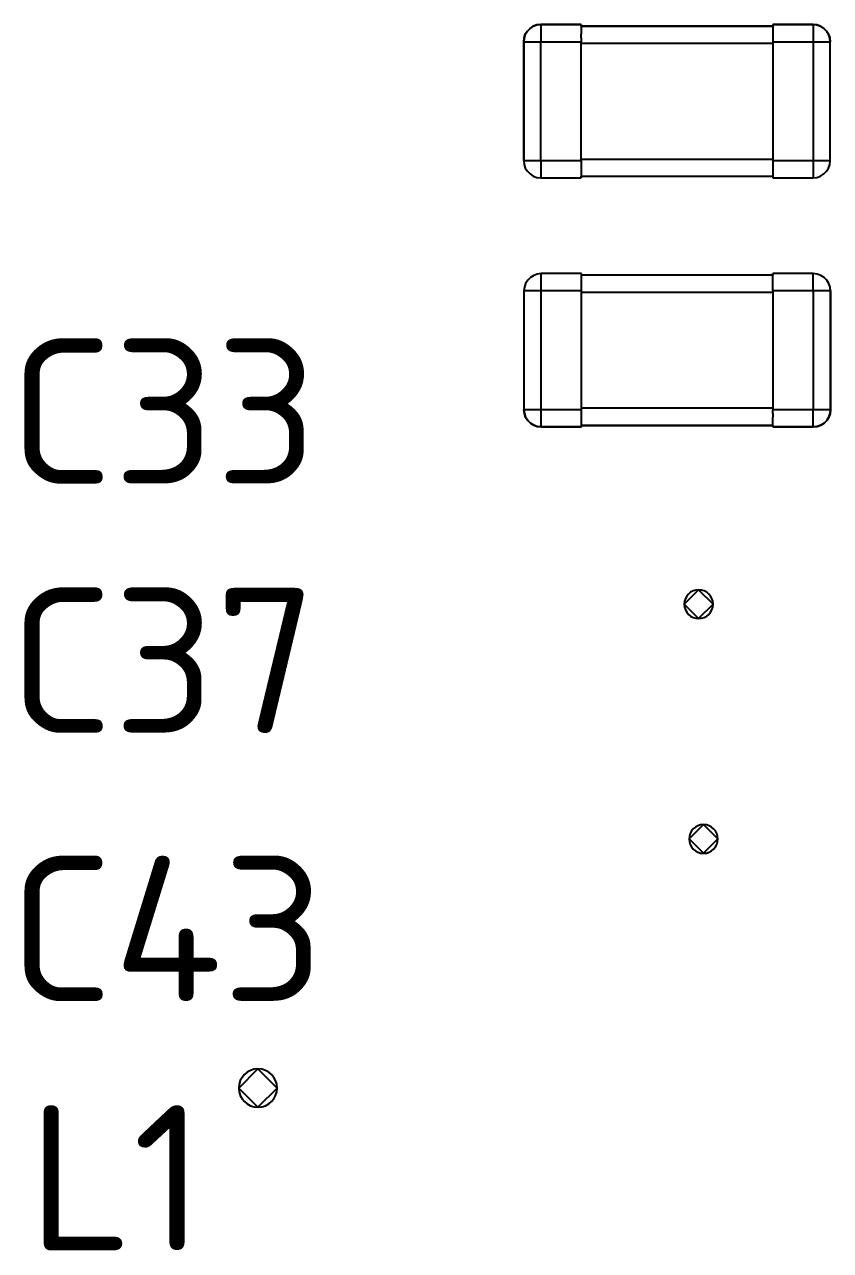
# Model space of a CAD drawing. Header units: inches. Extents: x 5 to 589, y -420 to -5.
# Drawn here: x 440.79 to 449.2, y -132.14 to -119.35 of the extents above; entities that cross this region are included whole.
import ezdxf

# ---------------------------------------------------------------- set-up
doc = ezdxf.new("R2010")
doc.units = ezdxf.units.IN
doc.header["$MEASUREMENT"] = 0
doc.styles.add('ISOCPEUR0', font='isocpeur.ttf', dxfattribs={"height": 2.87999})

msp = doc.modelspace()

# ---------------------------------------------------------------- linework, layer by layer
at = {"color": 7, "true_color": 0xffffff}
for p, q in [((446.098, -119.365), (446.064, -119.387)), ((446.064, -119.387), (446.098, -119.365)), ((446.136, -119.351), (446.098, -119.365)), ((446.098, -119.365), (446.136, -119.351)), ((446.178, -119.347), (446.136, -119.351)), ((446.136, -119.351), (446.178, -119.347)), ((446.598, -119.347), (446.178, -119.347)), ((446.178, -119.347), (446.598, -119.347)), ((446.178, -119.347), (446.178, -119.351)), ((446.178, -119.351), (446.178, -119.365)), ((446.178, -119.365), (446.178, -119.387)), ((446.598, -119.363), (446.598, -119.347)), ((446.598, -119.347), (446.598, -119.351)), ((446.598, -119.351), (446.598, -119.365)), ((448.598, -119.363), (446.598, -119.363)), ((446.598, -119.363), (448.598, -119.363)), ((446.598, -119.365), (446.598, -119.387)), ((449.018, -119.347), (448.598, -119.347)), ((448.598, -119.347), (448.598, -119.363)), ((448.598, -119.347), (449.018, -119.347)), ((448.598, -119.347), (448.598, -119.351)), ((448.598, -119.351), (448.598, -119.365)), ((448.598, -119.365), (448.598, -119.387)), ((449.058, -119.351), (449.018, -119.347)), ((449.018, -119.347), (449.058, -119.351)), ((449.018, -119.347), (449.018, -119.351)), ((449.018, -119.351), (449.018, -119.365)), ((449.018, -119.365), (449.018, -119.387)), ((449.096, -119.365), (449.058, -119.351)), ((449.058, -119.351), (449.096, -119.365)), ((449.13, -119.387), (449.096, -119.365)), ((449.096, -119.365), (449.13, -119.387)), ((446.002, -119.487), (445.998, -119.527)), ((445.998, -119.527), (446.002, -119.487)), ((446.014, -119.449), (446.002, -119.487)), ((446.002, -119.487), (446.014, -119.449)), ((446.036, -119.415), (446.014, -119.449)), ((446.014, -119.449), (446.036, -119.415)), ((446.064, -119.387), (446.036, -119.415)), ((446.036, -119.415), (446.064, -119.387)), ((446.178, -119.387), (446.178, -119.415)), ((446.178, -119.415), (446.178, -119.449)), ((446.178, -119.449), (446.178, -119.487)), ((446.178, -119.487), (446.178, -119.527)), ((446.598, -119.387), (446.598, -119.415)), ((446.598, -119.415), (446.598, -119.449)), ((446.598, -119.487), (446.598, -119.449)), ((446.598, -119.487), (446.598, -119.527)), ((448.598, -119.387), (448.598, -119.415)), ((448.598, -119.415), (448.598, -119.449)), ((448.598, -119.449), (448.598, -119.487)), ((448.598, -119.487), (448.598, -119.527)), ((449.018, -119.387), (449.018, -119.415)), ((449.018, -119.415), (449.018, -119.449)), ((449.018, -119.449), (449.018, -119.487)), ((449.018, -119.487), (449.018, -119.527)), ((449.158, -119.415), (449.13, -119.387)), ((449.13, -119.387), (449.158, -119.415)), ((449.18, -119.449), (449.158, -119.415)), ((449.158, -119.415), (449.18, -119.449)), ((449.192, -119.487), (449.18, -119.449)), ((449.18, -119.449), (449.192, -119.487)), ((449.198, -119.527), (449.192, -119.487)), ((449.192, -119.487), (449.198, -119.527)), ((445.998, -119.527), (445.998, -120.767)), ((445.998, -120.767), (445.998, -119.527)), ((445.998, -119.527), (446.002, -119.527)), ((446.002, -119.527), (446.014, -119.527)), ((446.014, -119.527), (446.036, -119.527)), ((446.036, -119.527), (446.064, -119.527)), ((446.064, -119.527), (446.098, -119.527)), ((446.098, -119.527), (446.136, -119.527)), ((446.136, -119.527), (446.178, -119.527)), ((446.178, -119.527), (446.598, -119.527)), ((446.178, -120.767), (446.178, -119.527)), ((446.598, -120.767), (446.598, -119.527)), ((446.598, -119.543), (448.598, -119.543)), ((448.598, -119.527), (448.598, -120.767)), ((448.598, -119.527), (449.018, -119.527)), ((449.018, -119.527), (449.058, -119.527)), ((449.018, -119.527), (449.018, -120.767)), ((449.058, -119.527), (449.096, -119.527)), ((449.096, -119.527), (449.13, -119.527)), ((449.13, -119.527), (449.158, -119.527)), ((449.158, -119.527), (449.18, -119.527)), ((449.18, -119.527), (449.192, -119.527)), ((449.192, -119.527), (449.198, -119.527)), ((449.198, -120.767), (449.198, -119.527)), ((449.198, -120.767), (449.198, -119.527)), ((445.998, -120.767), (446.002, -120.807)), ((445.998, -120.767), (446.002, -120.807)), ((445.998, -120.767), (446.002, -120.767)), ((446.002, -120.767), (446.014, -120.767)), ((446.014, -120.767), (446.036, -120.767)), ((446.036, -120.767), (446.064, -120.767)), ((446.064, -120.767), (446.098, -120.767)), ((446.098, -120.767), (446.136, -120.767)), ((446.136, -120.767), (446.178, -120.767)), ((446.178, -120.767), (446.598, -120.767)), ((446.178, -120.767), (446.178, -120.807)), ((446.598, -120.751), (448.598, -120.751)), ((446.598, -120.767), (446.598, -120.807)), ((448.598, -120.767), (448.598, -120.807)), ((448.598, -120.767), (449.018, -120.767)), ((449.018, -120.767), (449.058, -120.767)), ((449.018, -120.767), (449.018, -120.807)), ((449.058, -120.767), (449.096, -120.767)), ((449.096, -120.767), (449.13, -120.767)), ((449.13, -120.767), (449.158, -120.767)), ((449.158, -120.767), (449.18, -120.767)), ((449.18, -120.767), (449.192, -120.767)), ((449.192, -120.807), (449.198, -120.767)), ((449.192, -120.807), (449.198, -120.767)), ((449.192, -120.767), (449.198, -120.767)), ((446.002, -120.807), (446.014, -120.845)), ((446.002, -120.807), (446.014, -120.845)), ((446.014, -120.845), (446.036, -120.879)), ((446.014, -120.845), (446.036, -120.879)), ((446.036, -120.879), (446.064, -120.907)), ((446.036, -120.879), (446.064, -120.907)), ((446.064, -120.907), (446.098, -120.929)), ((446.064, -120.907), (446.098, -120.929)), ((446.178, -120.807), (446.178, -120.845)), ((446.178, -120.845), (446.178, -120.879)), ((446.178, -120.879), (446.178, -120.907)), ((446.178, -120.907), (446.178, -120.929)), ((446.598, -120.807), (446.598, -120.845)), ((446.598, -120.845), (446.598, -120.879)), ((446.598, -120.879), (446.598, -120.907)), ((446.598, -120.907), (446.598, -120.929)), ((448.598, -120.807), (448.598, -120.845)), ((448.598, -120.845), (448.598, -120.879)), ((448.598, -120.879), (448.598, -120.907)), ((448.598, -120.907), (448.598, -120.929)), ((449.018, -120.807), (449.018, -120.845)), ((449.018, -120.845), (449.018, -120.879)), ((449.018, -120.879), (449.018, -120.907)), ((449.018, -120.907), (449.018, -120.929)), ((449.096, -120.929), (449.13, -120.907)), ((449.096, -120.929), (449.13, -120.907)), ((449.13, -120.907), (449.158, -120.879)), ((449.13, -120.907), (449.158, -120.879)), ((449.158, -120.879), (449.18, -120.845)), ((449.158, -120.879), (449.18, -120.845)), ((449.18, -120.845), (449.192, -120.807)), ((449.18, -120.845), (449.192, -120.807)), ((446.098, -120.929), (446.136, -120.943)), ((446.098, -120.929), (446.136, -120.943)), ((446.136, -120.943), (446.178, -120.947)), ((446.136, -120.943), (446.178, -120.947)), ((446.178, -120.929), (446.178, -120.943)), ((446.178, -120.943), (446.178, -120.947)), ((446.178, -120.947), (446.598, -120.947)), ((446.178, -120.947), (446.598, -120.947)), ((446.598, -120.929), (446.598, -120.943)), ((446.598, -120.947), (446.598, -120.931)), ((446.598, -120.931), (448.598, -120.931)), ((446.598, -120.931), (448.598, -120.931)), ((446.598, -120.943), (446.598, -120.947)), ((448.598, -120.929), (448.598, -120.943)), ((448.598, -120.931), (448.598, -120.947)), ((448.598, -120.943), (448.598, -120.947)), ((448.598, -120.947), (449.018, -120.947)), ((448.598, -120.947), (449.018, -120.947)), ((449.018, -120.929), (449.018, -120.943)), ((449.018, -120.947), (449.058, -120.943)), ((449.018, -120.947), (449.058, -120.943)), ((449.018, -120.943), (449.018, -120.947)), ((449.058, -120.943), (449.096, -120.929)), ((449.058, -120.943), (449.096, -120.929)), ((446.018, -122.049), (446.006, -122.087)), ((446.018, -122.049), (446.006, -122.087)), ((446.04, -122.015), (446.018, -122.049)), ((446.04, -122.015), (446.018, -122.049)), ((446.068, -121.987), (446.04, -122.015)), ((446.068, -121.987), (446.04, -122.015)), ((446.102, -121.965), (446.068, -121.987)), ((446.102, -121.965), (446.068, -121.987)), ((446.14, -121.951), (446.102, -121.965)), ((446.14, -121.951), (446.102, -121.965)), ((446.18, -121.947), (446.14, -121.951)), ((446.18, -121.947), (446.14, -121.951)), ((446.6, -121.947), (446.18, -121.947)), ((446.6, -121.947), (446.18, -121.947)), ((446.18, -121.951), (446.18, -121.947)), ((446.18, -121.965), (446.18, -121.951)), ((446.18, -121.987), (446.18, -121.965)), ((446.18, -122.015), (446.18, -121.987)), ((446.18, -122.049), (446.18, -122.015)), ((446.18, -122.087), (446.18, -122.049)), ((446.6, -121.963), (446.6, -121.947)), ((446.6, -121.951), (446.6, -121.947)), ((446.6, -121.965), (446.6, -121.951)), ((448.6, -121.963), (446.6, -121.963)), ((448.6, -121.963), (446.6, -121.963)), ((446.6, -121.987), (446.6, -121.965)), ((446.6, -122.015), (446.6, -121.987)), ((446.6, -122.049), (446.6, -122.015)), ((446.6, -122.087), (446.6, -122.049)), ((449.02, -121.947), (448.6, -121.947)), ((448.6, -121.947), (448.6, -121.963)), ((448.6, -121.951), (448.6, -121.947)), ((449.02, -121.947), (448.6, -121.947)), ((448.6, -121.965), (448.6, -121.951)), ((448.6, -121.987), (448.6, -121.965)), ((448.6, -122.015), (448.6, -121.987)), ((448.6, -122.049), (448.6, -122.015)), ((448.6, -122.087), (448.6, -122.049)), ((449.062, -121.951), (449.02, -121.947)), ((449.062, -121.951), (449.02, -121.947)), ((449.02, -121.951), (449.02, -121.947)), ((449.02, -121.965), (449.02, -121.951)), ((449.02, -121.987), (449.02, -121.965)), ((449.02, -122.015), (449.02, -121.987)), ((449.02, -122.049), (449.02, -122.015)), ((449.02, -122.087), (449.02, -122.049)), ((449.1, -121.965), (449.062, -121.951)), ((449.1, -121.965), (449.062, -121.951)), ((449.134, -121.987), (449.1, -121.965)), ((449.134, -121.987), (449.1, -121.965)), ((449.162, -122.015), (449.134, -121.987)), ((449.162, -122.015), (449.134, -121.987)), ((449.184, -122.049), (449.162, -122.015)), ((449.184, -122.049), (449.162, -122.015)), ((449.196, -122.087), (449.184, -122.049)), ((449.196, -122.087), (449.184, -122.049)), ((446.006, -122.087), (446, -122.127)), ((446.006, -122.087), (446, -122.127)), ((446, -122.127), (446, -123.367)), ((446, -122.127), (446, -123.367)), ((446.006, -122.127), (446, -122.127)), ((446.018, -122.127), (446.006, -122.127)), ((446.04, -122.127), (446.018, -122.127)), ((446.068, -122.127), (446.04, -122.127)), ((446.102, -122.127), (446.068, -122.127)), ((446.14, -122.127), (446.102, -122.127)), ((446.18, -122.127), (446.14, -122.127)), ((446.18, -122.127), (446.18, -122.087)), ((446.18, -123.367), (446.18, -122.127)), ((446.6, -122.127), (446.18, -122.127)), ((446.6, -122.127), (446.6, -122.087)), ((446.6, -123.367), (446.6, -122.127)), ((448.6, -122.143), (446.6, -122.143)), ((448.6, -122.127), (448.6, -122.087)), ((448.6, -122.127), (448.6, -123.367)), ((449.02, -122.127), (448.6, -122.127)), ((449.02, -122.127), (449.02, -122.087)), ((449.02, -122.127), (449.02, -123.367)), ((449.062, -122.127), (449.02, -122.127)), ((449.1, -122.127), (449.062, -122.127)), ((449.134, -122.127), (449.1, -122.127)), ((449.162, -122.127), (449.134, -122.127)), ((449.184, -122.127), (449.162, -122.127)), ((449.196, -122.127), (449.184, -122.127)), ((449.2, -122.127), (449.196, -122.087)), ((449.2, -122.127), (449.196, -122.087)), ((449.2, -122.127), (449.196, -122.127)), ((449.2, -123.367), (449.2, -122.127)), ((449.2, -122.127), (449.2, -123.367)), ((446, -123.367), (446.006, -123.407)), ((446.006, -123.407), (446, -123.367)), ((446.006, -123.367), (446, -123.367)), ((446.018, -123.367), (446.006, -123.367)), ((446.006, -123.407), (446.018, -123.445)), ((446.018, -123.445), (446.006, -123.407)), ((446.04, -123.367), (446.018, -123.367)), ((446.018, -123.445), (446.04, -123.479)), ((446.04, -123.479), (446.018, -123.445)), ((446.068, -123.367), (446.04, -123.367)), ((446.102, -123.367), (446.068, -123.367)), ((446.14, -123.367), (446.102, -123.367)), ((446.18, -123.367), (446.14, -123.367)), ((446.18, -123.407), (446.18, -123.367)), ((446.6, -123.367), (446.18, -123.367)), ((446.18, -123.445), (446.18, -123.407)), ((446.18, -123.479), (446.18, -123.445)), ((448.6, -123.351), (446.6, -123.351)), ((446.6, -123.407), (446.6, -123.367)), ((446.6, -123.445), (446.6, -123.407)), ((446.6, -123.479), (446.6, -123.445)), ((448.6, -123.407), (448.6, -123.367)), ((449.02, -123.367), (448.6, -123.367)), ((448.6, -123.407), (448.6, -123.445)), ((448.6, -123.479), (448.6, -123.445)), ((449.02, -123.407), (449.02, -123.367)), ((449.062, -123.367), (449.02, -123.367)), ((449.02, -123.445), (449.02, -123.407)), ((449.02, -123.479), (449.02, -123.445)), ((449.1, -123.367), (449.062, -123.367)), ((449.134, -123.367), (449.1, -123.367)), ((449.162, -123.367), (449.134, -123.367)), ((449.184, -123.367), (449.162, -123.367)), ((449.162, -123.479), (449.184, -123.445)), ((449.184, -123.445), (449.162, -123.479)), ((449.196, -123.367), (449.184, -123.367)), ((449.184, -123.445), (449.196, -123.407)), ((449.196, -123.407), (449.184, -123.445)), ((449.196, -123.407), (449.2, -123.367)), ((449.2, -123.367), (449.196, -123.407)), ((449.2, -123.367), (449.196, -123.367)), ((446.04, -123.479), (446.068, -123.507)), ((446.068, -123.507), (446.04, -123.479)), ((446.068, -123.507), (446.102, -123.529)), ((446.102, -123.529), (446.068, -123.507)), ((446.102, -123.529), (446.14, -123.543)), ((446.14, -123.543), (446.102, -123.529)), ((446.14, -123.543), (446.18, -123.547)), ((446.18, -123.547), (446.14, -123.543)), ((446.18, -123.507), (446.18, -123.479)), ((446.18, -123.529), (446.18, -123.507)), ((446.18, -123.543), (446.18, -123.529)), ((446.18, -123.547), (446.18, -123.543)), ((446.18, -123.547), (446.6, -123.547)), ((446.6, -123.547), (446.18, -123.547)), ((446.6, -123.507), (446.6, -123.479)), ((446.6, -123.529), (446.6, -123.507)), ((446.6, -123.543), (446.6, -123.529)), ((446.6, -123.547), (446.6, -123.531)), ((446.6, -123.531), (448.6, -123.531)), ((448.6, -123.531), (446.6, -123.531)), ((446.6, -123.547), (446.6, -123.543)), ((448.6, -123.507), (448.6, -123.479)), ((448.6, -123.529), (448.6, -123.507)), ((448.6, -123.543), (448.6, -123.529)), ((448.6, -123.531), (448.6, -123.547)), ((448.6, -123.547), (448.6, -123.543)), ((448.6, -123.547), (449.02, -123.547)), ((449.02, -123.547), (448.6, -123.547)), ((449.02, -123.507), (449.02, -123.479)), ((449.02, -123.529), (449.02, -123.507)), ((449.02, -123.543), (449.02, -123.529)), ((449.02, -123.547), (449.062, -123.543)), ((449.062, -123.543), (449.02, -123.547)), ((449.02, -123.547), (449.02, -123.543)), ((449.062, -123.543), (449.1, -123.529)), ((449.1, -123.529), (449.062, -123.543)), ((449.1, -123.529), (449.134, -123.507)), ((449.134, -123.507), (449.1, -123.529)), ((449.134, -123.507), (449.162, -123.479)), ((449.162, -123.479), (449.134, -123.507))]:
    msp.add_line(p, q, dxfattribs=at)
at = {"color": 18, "true_color": 0x000000}
for p, q in [((446.098, -119.365), (446.064, -119.387)), ((446.064, -119.387), (446.098, -119.365)), ((446.136, -119.351), (446.098, -119.365)), ((446.098, -119.365), (446.136, -119.351)), ((446.178, -119.347), (446.136, -119.351)), ((446.136, -119.351), (446.178, -119.347)), ((446.598, -119.347), (446.178, -119.347)), ((446.178, -119.347), (446.598, -119.347)), ((446.178, -119.347), (446.178, -119.351)), ((446.178, -119.351), (446.178, -119.365)), ((446.178, -119.365), (446.178, -119.387)), ((446.598, -119.363), (446.598, -119.347)), ((446.598, -119.347), (446.598, -119.351)), ((446.598, -119.351), (446.598, -119.365)), ((448.598, -119.363), (446.598, -119.363)), ((446.598, -119.363), (448.598, -119.363)), ((446.598, -119.365), (446.598, -119.387)), ((449.018, -119.347), (448.598, -119.347)), ((448.598, -119.347), (448.598, -119.363)), ((448.598, -119.347), (449.018, -119.347)), ((448.598, -119.347), (448.598, -119.351)), ((448.598, -119.351), (448.598, -119.365)), ((448.598, -119.365), (448.598, -119.387)), ((449.058, -119.351), (449.018, -119.347)), ((449.018, -119.347), (449.058, -119.351)), ((449.018, -119.347), (449.018, -119.351)), ((449.018, -119.351), (449.018, -119.365)), ((449.018, -119.365), (449.018, -119.387)), ((449.096, -119.365), (449.058, -119.351)), ((449.058, -119.351), (449.096, -119.365)), ((449.13, -119.387), (449.096, -119.365)), ((449.096, -119.365), (449.13, -119.387)), ((446.002, -119.487), (445.998, -119.527)), ((445.998, -119.527), (446.002, -119.487)), ((446.014, -119.449), (446.002, -119.487)), ((446.002, -119.487), (446.014, -119.449)), ((446.036, -119.415), (446.014, -119.449)), ((446.014, -119.449), (446.036, -119.415)), ((446.064, -119.387), (446.036, -119.415)), ((446.036, -119.415), (446.064, -119.387)), ((446.178, -119.387), (446.178, -119.415)), ((446.178, -119.415), (446.178, -119.449)), ((446.178, -119.449), (446.178, -119.487)), ((446.178, -119.487), (446.178, -119.527)), ((446.598, -119.387), (446.598, -119.415)), ((446.598, -119.415), (446.598, -119.449)), ((446.598, -119.487), (446.598, -119.449)), ((446.598, -119.487), (446.598, -119.527)), ((448.598, -119.387), (448.598, -119.415)), ((448.598, -119.415), (448.598, -119.449)), ((448.598, -119.449), (448.598, -119.487)), ((448.598, -119.487), (448.598, -119.527)), ((449.018, -119.387), (449.018, -119.415)), ((449.018, -119.415), (449.018, -119.449)), ((449.018, -119.449), (449.018, -119.487)), ((449.018, -119.487), (449.018, -119.527)), ((449.158, -119.415), (449.13, -119.387)), ((449.13, -119.387), (449.158, -119.415)), ((449.18, -119.449), (449.158, -119.415)), ((449.158, -119.415), (449.18, -119.449)), ((449.192, -119.487), (449.18, -119.449)), ((449.18, -119.449), (449.192, -119.487)), ((449.198, -119.527), (449.192, -119.487)), ((449.192, -119.487), (449.198, -119.527)), ((445.998, -119.527), (445.998, -120.767)), ((445.998, -120.767), (445.998, -119.527)), ((445.998, -119.527), (446.002, -119.527)), ((446.002, -119.527), (446.014, -119.527)), ((446.014, -119.527), (446.036, -119.527)), ((446.036, -119.527), (446.064, -119.527)), ((446.064, -119.527), (446.098, -119.527)), ((446.098, -119.527), (446.136, -119.527)), ((446.136, -119.527), (446.178, -119.527)), ((446.178, -119.527), (446.598, -119.527)), ((446.178, -120.767), (446.178, -119.527)), ((446.598, -120.767), (446.598, -119.527)), ((446.598, -119.543), (448.598, -119.543)), ((448.598, -119.527), (448.598, -120.767)), ((448.598, -119.527), (449.018, -119.527)), ((449.018, -119.527), (449.058, -119.527)), ((449.018, -119.527), (449.018, -120.767)), ((449.058, -119.527), (449.096, -119.527)), ((449.096, -119.527), (449.13, -119.527)), ((449.13, -119.527), (449.158, -119.527)), ((449.158, -119.527), (449.18, -119.527)), ((449.18, -119.527), (449.192, -119.527)), ((449.192, -119.527), (449.198, -119.527)), ((449.198, -120.767), (449.198, -119.527)), ((449.198, -120.767), (449.198, -119.527)), ((445.998, -120.767), (446.002, -120.807)), ((445.998, -120.767), (446.002, -120.807)), ((445.998, -120.767), (446.002, -120.767)), ((446.002, -120.767), (446.014, -120.767)), ((446.014, -120.767), (446.036, -120.767)), ((446.036, -120.767), (446.064, -120.767)), ((446.064, -120.767), (446.098, -120.767)), ((446.098, -120.767), (446.136, -120.767)), ((446.136, -120.767), (446.178, -120.767)), ((446.178, -120.767), (446.598, -120.767)), ((446.178, -120.767), (446.178, -120.807)), ((446.598, -120.751), (448.598, -120.751)), ((446.598, -120.767), (446.598, -120.807)), ((448.598, -120.767), (448.598, -120.807)), ((448.598, -120.767), (449.018, -120.767)), ((449.018, -120.767), (449.058, -120.767)), ((449.018, -120.767), (449.018, -120.807)), ((449.058, -120.767), (449.096, -120.767)), ((449.096, -120.767), (449.13, -120.767)), ((449.13, -120.767), (449.158, -120.767)), ((449.158, -120.767), (449.18, -120.767)), ((449.18, -120.767), (449.192, -120.767)), ((449.192, -120.807), (449.198, -120.767)), ((449.192, -120.807), (449.198, -120.767)), ((449.192, -120.767), (449.198, -120.767)), ((446.002, -120.807), (446.014, -120.845)), ((446.002, -120.807), (446.014, -120.845)), ((446.014, -120.845), (446.036, -120.879)), ((446.014, -120.845), (446.036, -120.879)), ((446.036, -120.879), (446.064, -120.907)), ((446.036, -120.879), (446.064, -120.907)), ((446.064, -120.907), (446.098, -120.929)), ((446.064, -120.907), (446.098, -120.929)), ((446.178, -120.807), (446.178, -120.845)), ((446.178, -120.845), (446.178, -120.879)), ((446.178, -120.879), (446.178, -120.907)), ((446.178, -120.907), (446.178, -120.929)), ((446.598, -120.807), (446.598, -120.845)), ((446.598, -120.845), (446.598, -120.879)), ((446.598, -120.879), (446.598, -120.907)), ((446.598, -120.907), (446.598, -120.929)), ((448.598, -120.807), (448.598, -120.845)), ((448.598, -120.845), (448.598, -120.879)), ((448.598, -120.879), (448.598, -120.907)), ((448.598, -120.907), (448.598, -120.929)), ((449.018, -120.807), (449.018, -120.845)), ((449.018, -120.845), (449.018, -120.879)), ((449.018, -120.879), (449.018, -120.907)), ((449.018, -120.907), (449.018, -120.929)), ((449.096, -120.929), (449.13, -120.907)), ((449.096, -120.929), (449.13, -120.907)), ((449.13, -120.907), (449.158, -120.879)), ((449.13, -120.907), (449.158, -120.879)), ((449.158, -120.879), (449.18, -120.845)), ((449.158, -120.879), (449.18, -120.845)), ((449.18, -120.845), (449.192, -120.807)), ((449.18, -120.845), (449.192, -120.807)), ((446.098, -120.929), (446.136, -120.943)), ((446.098, -120.929), (446.136, -120.943)), ((446.136, -120.943), (446.178, -120.947)), ((446.136, -120.943), (446.178, -120.947)), ((446.178, -120.929), (446.178, -120.943)), ((446.178, -120.943), (446.178, -120.947)), ((446.178, -120.947), (446.598, -120.947)), ((446.178, -120.947), (446.598, -120.947)), ((446.598, -120.929), (446.598, -120.943)), ((446.598, -120.947), (446.598, -120.931)), ((446.598, -120.931), (448.598, -120.931)), ((446.598, -120.931), (448.598, -120.931)), ((446.598, -120.943), (446.598, -120.947)), ((448.598, -120.929), (448.598, -120.943)), ((448.598, -120.931), (448.598, -120.947)), ((448.598, -120.943), (448.598, -120.947)), ((448.598, -120.947), (449.018, -120.947)), ((448.598, -120.947), (449.018, -120.947)), ((449.018, -120.929), (449.018, -120.943)), ((449.018, -120.947), (449.058, -120.943)), ((449.018, -120.947), (449.058, -120.943)), ((449.018, -120.943), (449.018, -120.947)), ((449.058, -120.943), (449.096, -120.929)), ((449.058, -120.943), (449.096, -120.929)), ((446.018, -122.049), (446.006, -122.087)), ((446.018, -122.049), (446.006, -122.087)), ((446.04, -122.015), (446.018, -122.049)), ((446.04, -122.015), (446.018, -122.049)), ((446.068, -121.987), (446.04, -122.015)), ((446.068, -121.987), (446.04, -122.015)), ((446.102, -121.965), (446.068, -121.987)), ((446.102, -121.965), (446.068, -121.987)), ((446.14, -121.951), (446.102, -121.965)), ((446.14, -121.951), (446.102, -121.965)), ((446.18, -121.947), (446.14, -121.951)), ((446.18, -121.947), (446.14, -121.951)), ((446.6, -121.947), (446.18, -121.947)), ((446.6, -121.947), (446.18, -121.947)), ((446.18, -121.951), (446.18, -121.947)), ((446.18, -121.965), (446.18, -121.951)), ((446.18, -121.987), (446.18, -121.965)), ((446.18, -122.015), (446.18, -121.987)), ((446.18, -122.049), (446.18, -122.015)), ((446.18, -122.087), (446.18, -122.049)), ((446.6, -121.963), (446.6, -121.947)), ((446.6, -121.951), (446.6, -121.947)), ((446.6, -121.965), (446.6, -121.951)), ((448.6, -121.963), (446.6, -121.963)), ((448.6, -121.963), (446.6, -121.963)), ((446.6, -121.987), (446.6, -121.965)), ((446.6, -122.015), (446.6, -121.987)), ((446.6, -122.049), (446.6, -122.015)), ((446.6, -122.087), (446.6, -122.049)), ((449.02, -121.947), (448.6, -121.947)), ((448.6, -121.947), (448.6, -121.963)), ((448.6, -121.951), (448.6, -121.947)), ((449.02, -121.947), (448.6, -121.947)), ((448.6, -121.965), (448.6, -121.951)), ((448.6, -121.987), (448.6, -121.965)), ((448.6, -122.015), (448.6, -121.987)), ((448.6, -122.049), (448.6, -122.015)), ((448.6, -122.087), (448.6, -122.049)), ((449.062, -121.951), (449.02, -121.947)), ((449.062, -121.951), (449.02, -121.947)), ((449.02, -121.951), (449.02, -121.947)), ((449.02, -121.965), (449.02, -121.951)), ((449.02, -121.987), (449.02, -121.965)), ((449.02, -122.015), (449.02, -121.987)), ((449.02, -122.049), (449.02, -122.015)), ((449.02, -122.087), (449.02, -122.049)), ((449.1, -121.965), (449.062, -121.951)), ((449.1, -121.965), (449.062, -121.951)), ((449.134, -121.987), (449.1, -121.965)), ((449.134, -121.987), (449.1, -121.965)), ((449.162, -122.015), (449.134, -121.987)), ((449.162, -122.015), (449.134, -121.987)), ((449.184, -122.049), (449.162, -122.015)), ((449.184, -122.049), (449.162, -122.015)), ((449.196, -122.087), (449.184, -122.049)), ((449.196, -122.087), (449.184, -122.049)), ((446.006, -122.087), (446, -122.127)), ((446.006, -122.087), (446, -122.127)), ((446, -122.127), (446, -123.367)), ((446, -122.127), (446, -123.367)), ((446.006, -122.127), (446, -122.127)), ((446.018, -122.127), (446.006, -122.127)), ((446.04, -122.127), (446.018, -122.127)), ((446.068, -122.127), (446.04, -122.127)), ((446.102, -122.127), (446.068, -122.127)), ((446.14, -122.127), (446.102, -122.127)), ((446.18, -122.127), (446.14, -122.127)), ((446.18, -122.127), (446.18, -122.087)), ((446.18, -123.367), (446.18, -122.127)), ((446.6, -122.127), (446.18, -122.127)), ((446.6, -122.127), (446.6, -122.087)), ((446.6, -123.367), (446.6, -122.127)), ((448.6, -122.143), (446.6, -122.143)), ((448.6, -122.127), (448.6, -122.087)), ((448.6, -122.127), (448.6, -123.367)), ((449.02, -122.127), (448.6, -122.127)), ((449.02, -122.127), (449.02, -122.087)), ((449.02, -122.127), (449.02, -123.367)), ((449.062, -122.127), (449.02, -122.127)), ((449.1, -122.127), (449.062, -122.127)), ((449.134, -122.127), (449.1, -122.127)), ((449.162, -122.127), (449.134, -122.127)), ((449.184, -122.127), (449.162, -122.127)), ((449.196, -122.127), (449.184, -122.127)), ((449.2, -122.127), (449.196, -122.087)), ((449.2, -122.127), (449.196, -122.087)), ((449.2, -122.127), (449.196, -122.127)), ((449.2, -123.367), (449.2, -122.127)), ((449.2, -122.127), (449.2, -123.367)), ((446, -123.367), (446.006, -123.407)), ((446.006, -123.407), (446, -123.367)), ((446.006, -123.367), (446, -123.367)), ((446.018, -123.367), (446.006, -123.367)), ((446.006, -123.407), (446.018, -123.445)), ((446.018, -123.445), (446.006, -123.407)), ((446.04, -123.367), (446.018, -123.367)), ((446.018, -123.445), (446.04, -123.479)), ((446.04, -123.479), (446.018, -123.445)), ((446.068, -123.367), (446.04, -123.367)), ((446.102, -123.367), (446.068, -123.367)), ((446.14, -123.367), (446.102, -123.367)), ((446.18, -123.367), (446.14, -123.367)), ((446.18, -123.407), (446.18, -123.367)), ((446.6, -123.367), (446.18, -123.367)), ((446.18, -123.445), (446.18, -123.407)), ((446.18, -123.479), (446.18, -123.445)), ((448.6, -123.351), (446.6, -123.351)), ((446.6, -123.407), (446.6, -123.367)), ((446.6, -123.445), (446.6, -123.407)), ((446.6, -123.479), (446.6, -123.445)), ((448.6, -123.407), (448.6, -123.367)), ((449.02, -123.367), (448.6, -123.367)), ((448.6, -123.407), (448.6, -123.445)), ((448.6, -123.479), (448.6, -123.445)), ((449.02, -123.407), (449.02, -123.367)), ((449.062, -123.367), (449.02, -123.367)), ((449.02, -123.445), (449.02, -123.407)), ((449.02, -123.479), (449.02, -123.445)), ((449.1, -123.367), (449.062, -123.367)), ((449.134, -123.367), (449.1, -123.367)), ((449.162, -123.367), (449.134, -123.367)), ((449.184, -123.367), (449.162, -123.367)), ((449.162, -123.479), (449.184, -123.445)), ((449.184, -123.445), (449.162, -123.479)), ((449.196, -123.367), (449.184, -123.367)), ((449.184, -123.445), (449.196, -123.407)), ((449.196, -123.407), (449.184, -123.445)), ((449.196, -123.407), (449.2, -123.367)), ((449.2, -123.367), (449.196, -123.407)), ((449.2, -123.367), (449.196, -123.367)), ((446.04, -123.479), (446.068, -123.507)), ((446.068, -123.507), (446.04, -123.479)), ((446.068, -123.507), (446.102, -123.529)), ((446.102, -123.529), (446.068, -123.507)), ((446.102, -123.529), (446.14, -123.543)), ((446.14, -123.543), (446.102, -123.529)), ((446.14, -123.543), (446.18, -123.547)), ((446.18, -123.547), (446.14, -123.543)), ((446.18, -123.507), (446.18, -123.479)), ((446.18, -123.529), (446.18, -123.507)), ((446.18, -123.543), (446.18, -123.529)), ((446.18, -123.547), (446.18, -123.543)), ((446.18, -123.547), (446.6, -123.547)), ((446.6, -123.547), (446.18, -123.547)), ((446.6, -123.507), (446.6, -123.479)), ((446.6, -123.529), (446.6, -123.507)), ((446.6, -123.543), (446.6, -123.529)), ((446.6, -123.547), (446.6, -123.531)), ((446.6, -123.531), (448.6, -123.531)), ((448.6, -123.531), (446.6, -123.531)), ((446.6, -123.547), (446.6, -123.543)), ((448.6, -123.507), (448.6, -123.479)), ((448.6, -123.529), (448.6, -123.507)), ((448.6, -123.543), (448.6, -123.529)), ((448.6, -123.531), (448.6, -123.547)), ((448.6, -123.547), (448.6, -123.543)), ((448.6, -123.547), (449.02, -123.547)), ((449.02, -123.547), (448.6, -123.547)), ((449.02, -123.507), (449.02, -123.479)), ((449.02, -123.529), (449.02, -123.507)), ((449.02, -123.543), (449.02, -123.529)), ((449.02, -123.547), (449.062, -123.543)), ((449.062, -123.543), (449.02, -123.547)), ((449.02, -123.547), (449.02, -123.543)), ((449.062, -123.543), (449.1, -123.529)), ((449.1, -123.529), (449.062, -123.543)), ((449.1, -123.529), (449.134, -123.507)), ((449.134, -123.507), (449.1, -123.529)), ((449.134, -123.507), (449.162, -123.479)), ((449.162, -123.479), (449.134, -123.507)), ((447.674, -125.397), (447.824, -125.247)), ((447.824, -125.247), (447.974, -125.397)), ((447.824, -125.547), (447.674, -125.397)), ((447.974, -125.397), (447.824, -125.547)), ((447.724, -127.847), (447.874, -127.697)), ((447.874, -127.697), (448.024, -127.847)), ((447.874, -127.997), (447.724, -127.847)), ((448.024, -127.847), (447.874, -127.997)), ((443.024, -130.447), (443.224, -130.247)), ((443.224, -130.247), (443.424, -130.447)), ((443.224, -130.647), (443.024, -130.447)), ((443.424, -130.447), (443.224, -130.647))]:
    msp.add_line(p, q, dxfattribs=at)
for centre, radius, start, end in [((447.824, -125.397), 0.15, 90, 180), ((447.824, -125.397), 0.15, 0, 90), ((447.824, -125.397), 0.15, 180, 270), ((447.824, -125.397), 0.15, 270, 0), ((447.874, -127.847), 0.15, 90, 180), ((447.874, -127.847), 0.15, 0, 90), ((447.874, -127.847), 0.15, 180, 270), ((447.874, -127.847), 0.15, 270, 0), ((443.224, -130.447), 0.2, 90, 180), ((443.224, -130.447), 0.2, 0, 90), ((443.224, -130.447), 0.2, 180, 270), ((443.224, -130.447), 0.2, 270, 0)]:
    msp.add_arc(centre, radius, start, end, dxfattribs=at)

# ---------------------------------------------------------------- texts
at = {"color": 18, "true_color": 0x000000, "style": 'ISOCPEUR0'}
for s, p in [('C33', (440.624, -124.142)), ('C37', (440.624, -126.742)), ('C43', (440.624, -129.542)), ('L1', (440.824, -132.142))]:
    msp.add_text(s, height=1.5158, dxfattribs=at).set_placement(p)

doc.saveas('drawing.dxf')
